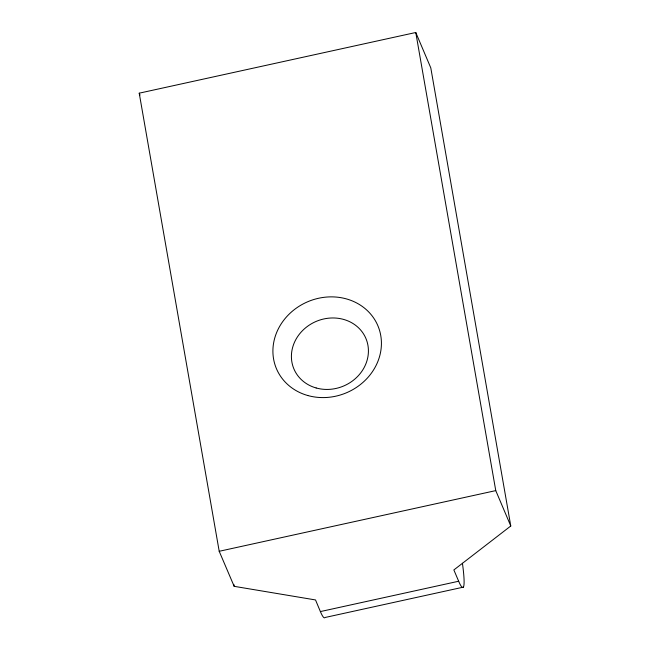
<?xml version="1.0" encoding="UTF-8"?>
<svg xmlns="http://www.w3.org/2000/svg" width="650" height="650" viewBox="0 0 650 650"><rect width="100%" height="100%" fill="white"/><g stroke="black" fill="none" stroke-linecap="round" stroke-linejoin="round"><path stroke-width="0.97" d="M510.778 525.996L453.863 569.944L458.664 581.238L320.385 611.577L315.518 599.942L234.162 586.332L219.204 551.289L139.222 93.178L415.773 32.5L430.796 67.884L510.778 525.996L495.763 490.612L415.773 32.5M219.204 551.289L495.763 490.612M463.296 587.161L325.016 617.5A71.069 6.394 77.6 0 1 320.385 611.577M139.222 93.178L140.01 95.038M233.813 584.334L234.162 586.332M462.434 563.266A71.069 6.394 77.6 0 1 458.664 581.238M307.775 395.517A55.079 49.465 -23 0 0 380.746 335.473A55.079 49.465 -23 0 0 292.963 310.7A55.079 49.465 -23 0 0 307.775 395.517M316.152 387.969A39.089 35.1 -23 0 0 367.941 345.361A39.089 35.1 -23 0 0 305.646 327.779A39.089 35.1 -23 0 0 316.152 387.969"/></g></svg>
